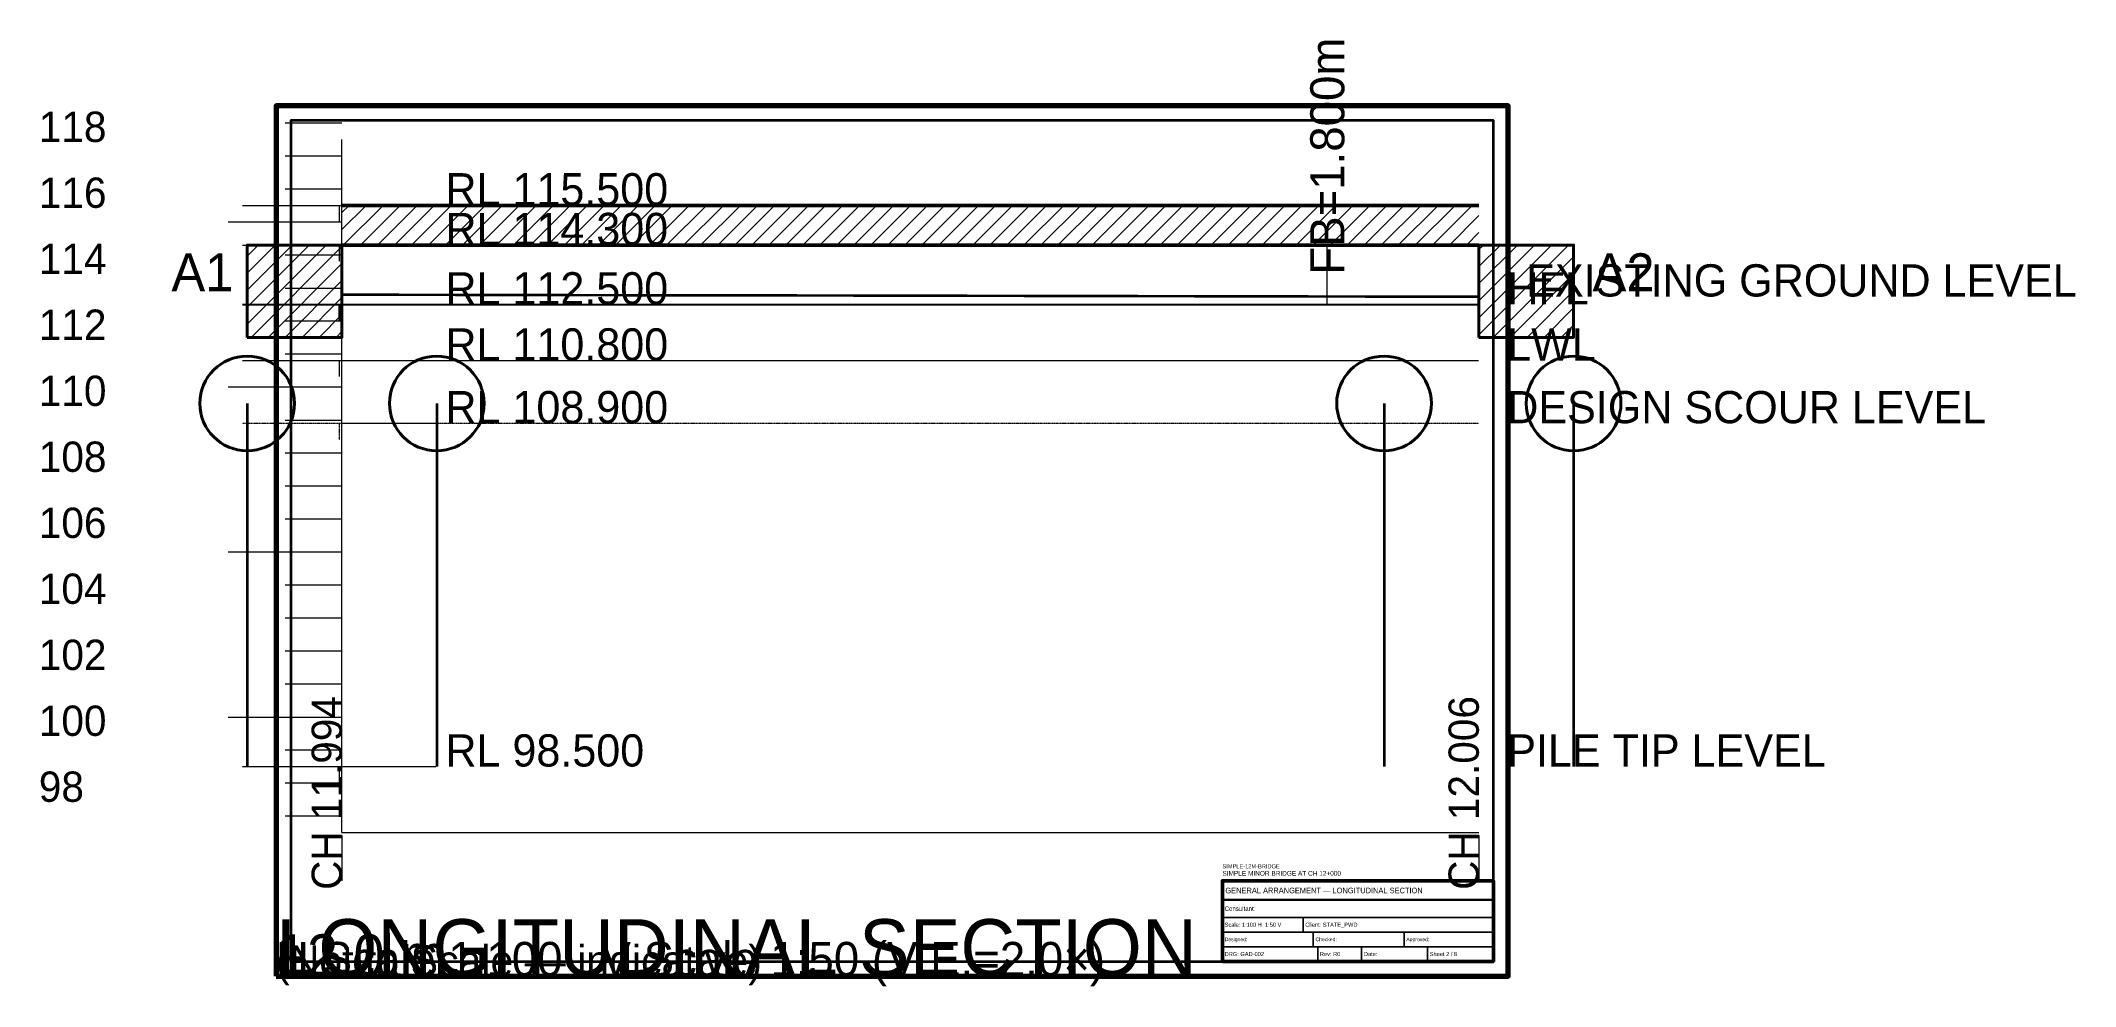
# Model space of a CAD drawing. Header units: metres. Extents: x -161 to 1228, y -7 to 638.
import ezdxf

# ---------------------------------------------------------------- set-up
doc = ezdxf.new("R2010")
doc.units = ezdxf.units.M
doc.linetypes.add('DASHED', pattern=[0.5, 0.375, -0.125])
doc.linetypes.add('DASHED2', pattern=[0.25, 0.1875, -0.0625])
for name, color, linetype, lineweight in [('BORDER-INNER', 7, 'Continuous', 35), ('BORDER-OUTER', 7, 'Continuous', 70), ('CIVIL-CHAINAGE', 7, 'Continuous', 18), ('CIVIL-GROUND', 3, 'Continuous', 35), ('CIVIL-HFL', 5, 'DASHED', 25), ('CIVIL-LWL', 4, 'DASHED', 18), ('CIVIL-SCOUR', 1, 'DASHED2', 18), ('DIM-CHAINAGE', 3, 'Continuous', 18), ('DIM-LEVEL', 3, 'Continuous', 18), ('DIM-LINEAR', 3, 'Continuous', 18), ('FOUND-PILE', 4, 'Continuous', 40), ('STRUC-HATCHING', 8, 'Continuous', 18), ('SUB-ABUT', 3, 'Continuous', 40), ('SUPER-DECK', 2, 'Continuous', 50), ('TEXT-GENERAL', 7, 'Continuous', 18), ('TEXT-HEADER', 7, 'Continuous', 25), ('TEXT-LEVEL', 5, 'Continuous', 18), ('TEXT-SPEC', 7, 'Continuous', 13), ('TEXT-TITLE', 7, 'Continuous', 25), ('TITLEBLK-BOX', 7, 'Continuous', 50), ('TITLEBLK-TEXT', 7, 'Continuous', 18)]:
    doc.layers.add(name, color=color, linetype=linetype, lineweight=lineweight)

msp = doc.modelspace()

# ---------------------------------------------------------------- hatches: boundary and pattern name
at = {"layer": 'STRUC-HATCHING'}
h = msp.add_hatch(dxfattribs=at)
h.set_pattern_fill('ANSI31', scale=2.58667)
h.paths.add_polyline_path([(45, 498.9), (821, 498.9), (821, 526), (45, 526)])
h = msp.add_hatch(dxfattribs=at)
h.set_pattern_fill('ANSI31', scale=2.5867)
h.paths.add_polyline_path([(-19.7, 435.9), (45, 435.9), (45, 498.9), (-19.7, 498.9)])
h = msp.add_hatch(dxfattribs=at)
h.set_pattern_fill('ANSI31', scale=2.58667)
h.paths.add_polyline_path([(821, 435.9), (885.7, 435.9), (885.7, 498.9), (821, 498.9)])

# ---------------------------------------------------------------- linework, layer by layer
at = {"layer": 'BORDER-INNER'}
msp.add_lwpolyline([(10, 10), (831, 10), (831, 584), (10, 584), (10, 10)], dxfattribs=at)
at = {"layer": 'BORDER-OUTER'}
msp.add_lwpolyline([(0, 0), (841, 0), (841, 594), (0, 594), (0, 0)], dxfattribs=at)
at = {"layer": 'CIVIL-CHAINAGE'}
for p, q in [((45, 98), (821, 98)), ((45, 96), (45, 65)), ((821, 96), (821, 65))]:
    msp.add_line(p, q, dxfattribs=at)
at = {"layer": 'CIVIL-GROUND', "color": 3}
msp.add_lwpolyline([(45, 465.1), (83.8, 465.1), (122.6, 465), (161.4, 464.9), (200.2, 464.9), (239, 464.8), (277.8, 464.7), (316.6, 464.7), (355.4, 464.6), (394.2, 464.5), (433, 464.5), (471.8, 464.4), (510.6, 464.3), (549.4, 464.3), (588.2, 464.2), (627, 464.1), (665.8, 464.1), (704.6, 464), (743.4, 463.9), (782.2, 463.9), (821, 463.8)], dxfattribs=at)
at = {"layer": 'CIVIL-HFL'}
for p, q in [((-23, 458.4), (109, 458.4)), ((43, 458.4), (43, 447.4))]:
    msp.add_line(p, q, dxfattribs=at)
at = {"layer": 'CIVIL-HFL', "color": 5}
msp.add_line((45, 458.4), (821, 458.4), dxfattribs=at)
at = {"layer": 'CIVIL-LWL'}
for p, q in [((-23, 420.1), (109, 420.1)), ((43, 420.1), (43, 409.1))]:
    msp.add_line(p, q, dxfattribs=at)
at = {"layer": 'CIVIL-LWL', "color": 4}
msp.add_line((45, 420.1), (821, 420.1), dxfattribs=at)
at = {"layer": 'CIVIL-SCOUR'}
for p, q in [((-23, 377.3), (109, 377.3)), ((43, 377.3), (43, 366.3))]:
    msp.add_line(p, q, dxfattribs=at)
at = {"layer": 'CIVIL-SCOUR', "color": 1}
msp.add_line((45, 377.3), (821, 377.3), dxfattribs=at)
at = {"layer": 'DIM-LEVEL'}
for p, q in [((6.2, 582.3), (45, 582.3)), ((45, 98), (45, 571)), ((6.2, 559.7), (45, 559.7)), ((6.2, 537.2), (45, 537.2)), ((-32.6, 514.7), (45, 514.7)), ((-23, 526), (109, 526)), ((43, 526), (43, 515)), ((-23, 498.9), (109, 498.9)), ((6.2, 492.2), (45, 492.2)), ((43, 498.9), (43, 487.9)), ((6.2, 469.6), (45, 469.6)), ((6.2, 447.1), (45, 447.1)), ((6.2, 424.6), (45, 424.6)), ((-32.6, 402.1), (45, 402.1)), ((6.2, 379.5), (45, 379.5)), ((6.2, 357), (45, 357)), ((6.2, 334.5), (45, 334.5)), ((6.2, 312), (45, 312)), ((-32.6, 289.5), (45, 289.5)), ((6.2, 266.9), (45, 266.9)), ((6.2, 244.4), (45, 244.4)), ((6.2, 221.9), (45, 221.9)), ((6.2, 199.4), (45, 199.4)), ((-32.6, 176.8), (45, 176.8)), ((6.2, 154.3), (45, 154.3)), ((-23, 143), (109, 143)), ((43, 143), (43, 132.1)), ((6.2, 131.8), (45, 131.8)), ((6.2, 109.3), (45, 109.3))]:
    msp.add_line(p, q, dxfattribs=at)
at = {"layer": 'DIM-LINEAR'}
for p, q in [((588.2, 498.9), (717.5, 498.9)), ((698.9, 498.9), (736.2, 498.9)), ((717.5, 458.4), (717.5, 498.9)), ((588.2, 458.4), (717.5, 458.4)), ((698.9, 458.4), (736.2, 458.4))]:
    msp.add_line(p, q, dxfattribs=at)
at = {"layer": 'FOUND-PILE', "lineweight": 35}
for p, q in [((-19.7, 390.8), (-19.7, 143)), ((109.7, 390.8), (109.7, 143)), ((756.3, 390.8), (756.3, 143)), ((885.7, 390.8), (885.7, 143))]:
    msp.add_line(p, q, dxfattribs=at)
at = {"layer": 'FOUND-PILE'}
for centre in [(-19.7, 390.8), (109.7, 390.8), (756.3, 390.8), (885.7, 390.8)]:
    msp.add_circle(centre, 32.3, dxfattribs=at)
at = {"layer": 'SUB-ABUT', "lineweight": 40}
for points in [[(-19.7, 435.9), (45, 435.9), (45, 498.9), (-19.7, 498.9), (-19.7, 435.9)], [(821, 435.9), (885.7, 435.9), (885.7, 498.9), (821, 498.9), (821, 435.9)]]:
    msp.add_lwpolyline(points, dxfattribs=at)
at = {"layer": 'SUPER-DECK'}
for p, q in [((45, 526), (821, 526)), ((45, 498.9), (821, 498.9))]:
    msp.add_line(p, q, dxfattribs=at)
at = {"layer": 'TITLEBLK-BOX', "lineweight": 50}
msp.add_lwpolyline([(646, 10), (831, 10), (831, 65), (646, 65), (646, 10)], dxfattribs=at)
at = {"layer": 'TITLEBLK-BOX', "lineweight": 30}
msp.add_lwpolyline([(646, 52), (831, 52), (831, 65), (646, 65), (646, 52)], dxfattribs=at)
at = {"layer": 'TITLEBLK-BOX', "lineweight": 18}
for points in [[(646, 40), (831, 40), (831, 52), (646, 52), (646, 40)], [(646, 30), (701, 30), (701, 40), (646, 40), (646, 30)], [(646, 20), (708, 20), (708, 30), (646, 30), (646, 20)], [(701, 30), (831, 30), (831, 40), (701, 40), (701, 30)], [(708, 20), (770, 20), (770, 30), (708, 30), (708, 20)], [(770, 20), (831, 20), (831, 30), (770, 30), (770, 20)], [(646, 10), (711, 10), (711, 20), (646, 20), (646, 10)], [(711, 10), (741, 10), (741, 20), (711, 20), (711, 10)], [(741, 10), (786, 10), (786, 20), (741, 20), (741, 10)], [(786, 10), (831, 10), (831, 20), (786, 20), (786, 10)]]:
    msp.add_lwpolyline(points, dxfattribs=at)

# ---------------------------------------------------------------- texts
at = {"layer": 'CIVIL-GROUND', "color": 3}
msp.add_text('EXISTING GROUND LEVEL', height=21.987, dxfattribs=at).set_placement((853.3, 463.8))
at = {"layer": 'CIVIL-HFL', "color": 5}
msp.add_text('HFL', height=21.99, dxfattribs=at).set_placement((840.4, 458.4))
at = {"layer": 'CIVIL-LWL', "color": 4}
msp.add_text('LWL', height=21.99, dxfattribs=at).set_placement((840.4, 420.1))
at = {"layer": 'CIVIL-SCOUR', "color": 1}
msp.add_text('DESIGN SCOUR LEVEL', height=21.987, dxfattribs=at).set_placement((840.4, 377.3))
at = {"layer": 'DIM-CHAINAGE'}
for s, p in [('CH 11.994', (45, 58.8)), ('CH 12.006', (821, 58.8))]:
    msp.add_text(s, height=20.69, rotation=90, dxfattribs=at).set_placement(p)
at = {"layer": 'DIM-LINEAR'}
msp.add_text('FB=1.800m', height=23.28, rotation=90, dxfattribs=at).set_placement((729.2, 478.7))
at = {"layer": 'TEXT-GENERAL'}
for s, height, p in [('A1', 25.87, (-71.4, 467.4)), ('A2', 25.87, (898.6, 467.4)), ('PILE TIP LEVEL', 21.987, (840.4, 143)), ('12.0 m', 28.45, (0, 0))]:
    msp.add_text(s, height=height, dxfattribs=at).set_placement(p)
at = {"layer": 'TEXT-HEADER'}
msp.add_text('LONGITUDINAL SECTION', height=38.8, dxfattribs=at).set_placement((0, 0))
at = {"layer": 'TEXT-LEVEL'}
for s, height, p in [('118', 20.69, (-161.9, 569.3)), ('116', 20.69, (-161.9, 524.3)), ('RL 115.500', 21.99, (115.6, 526)), ('RL 114.300', 21.99, (115.6, 498.9)), ('114', 20.69, (-161.9, 479.2)), ('RL 112.500', 21.99, (115.6, 458.4)), ('112', 20.69, (-161.9, 434.2)), ('RL 110.800', 21.99, (115.6, 420.1)), ('110', 20.69, (-161.9, 389.1)), ('RL 108.900', 21.99, (115.6, 377.3)), ('108', 20.69, (-161.9, 344.1)), ('106', 20.69, (-161.9, 299)), ('104', 20.69, (-161.9, 254)), ('102', 20.69, (-161.9, 208.9)), ('100', 20.69, (-161.9, 163.9)), ('RL 98.500', 21.99, (115.6, 143)), ('98', 20.69, (-161.9, 118.9))]:
    msp.add_text(s, height=height, dxfattribs=at).set_placement(p)
at = {"layer": 'TEXT-SPEC', "color": 8}
msp.add_text('(Not to Scale — indicative)', height=20.952, dxfattribs=at).set_placement((0, 0))
at = {"layer": 'TEXT-SPEC'}
msp.add_text('H Scale 1:100   V Scale 1:50 (V.E.=2.0×)', height=23.28, dxfattribs=at).set_placement((0, 0))
at = {"layer": 'TEXT-TITLE'}
for s, height, p in [('SIMPLE MINOR BRIDGE AT CH 12+000', 3.2, (646, 68.5)), ('GENERAL ARRANGEMENT — LONGITUDINAL SECTION', 3.8, (648, 56.5))]:
    msp.add_text(s, height=height, dxfattribs=at).set_placement(p)
at = {"layer": 'TITLEBLK-TEXT'}
for s, height, p in [('SIMPLE-12M-BRIDGE', 2.8, (646, 73.5)), ('Consultant: ', 3, (647.5, 44.5)), ('Scale: 1:100 H  1:50 V', 2.8, (647.5, 33.6)), ('Client: STATE_PWD', 2.8, (702.5, 33.6)), ('Designed: ', 2.5, (647.5, 23.8)), ('DRG: GAD-002', 2.8, (647.5, 13.6)), ('Checked: ', 2.5, (709.5, 23.8)), ('Rev: R0', 2.8, (712.5, 13.6)), ('Date: ', 2.8, (742.5, 13.6)), ('Approved: ', 2.5, (771.5, 23.8)), ('Sheet 2 / 8', 2.8, (787.5, 13.6))]:
    msp.add_text(s, height=height, dxfattribs=at).set_placement(p)

doc.saveas('drawing.dxf')
